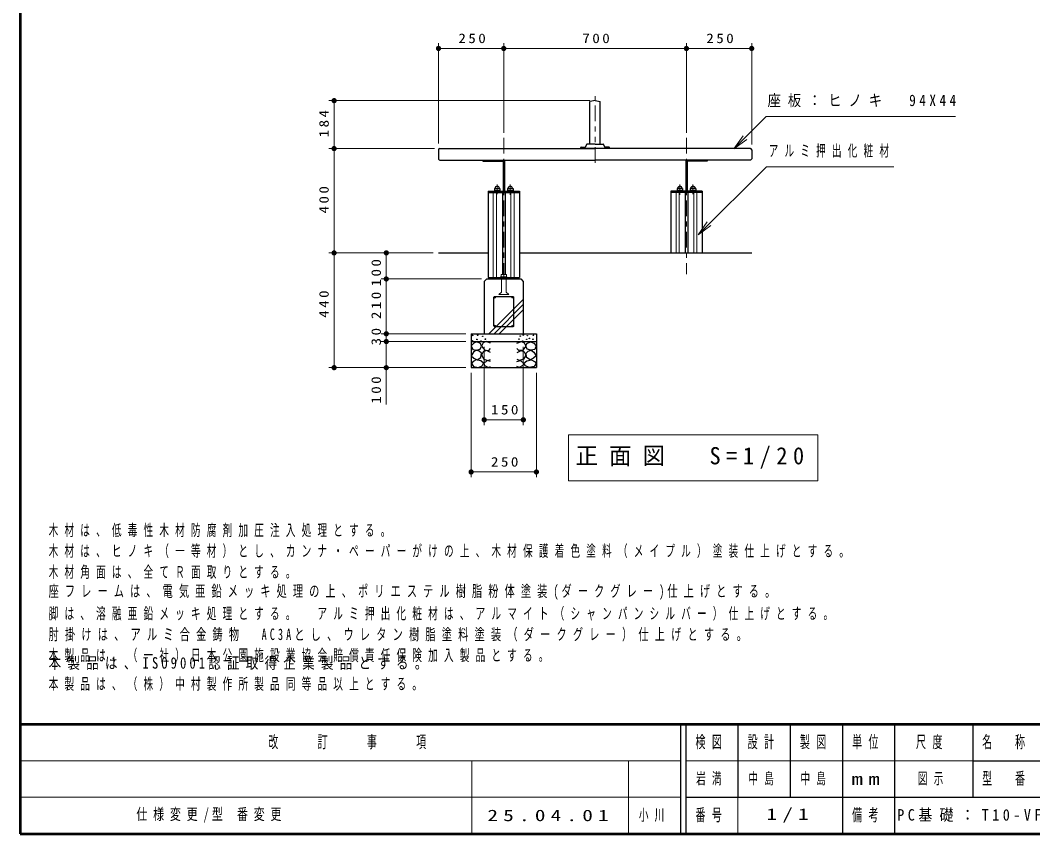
# Model space of a CAD drawing. Units: millimetres on the paper, scale 1:20. Extents: x -365 to 12, y -47 to 257.
# Drawn here: x -365 to -171, y 0 to 156 of the extents above; entities that cross this region are included whole.
import ezdxf

# ---------------------------------------------------------------- set-up
doc = ezdxf.new("R2010")
doc.units = ezdxf.units.MM
doc.linetypes.add('USER2', pattern=[6, 3, -1, 1, -1])
doc.linetypes.add('USER3', pattern=[8, 3, -1, 1, -1, 1, -1])
doc.layers.add('LY_1', color=7, linetype='Continuous', lineweight=25)
doc.layers.add('LY_2', color=7, linetype='Continuous', lineweight=13)
doc.styles.add('ＭＳ ゴシック', font='')
doc.styles.get('ＭＳ ゴシック').set_extended_font_data('MS Gothic')

# ---------------------------------------------------------------- blocks, each defined once
blk = doc.blocks.new('filled_dot')
at = {"color": 0, "linetype": 'Continuous', "lineweight": -2, "const_width": 1.25}
blk.add_lwpolyline([(-0.625, 0, 1), (0.625, 0, 1)], format="xyb", close=True, dxfattribs=at)

msp = doc.modelspace()

# ---------------------------------------------------------------- linework, layer by layer
at = {"layer": 'LY_1', "lineweight": 13}
for p, q in [((-284.875, 132.353), (-284.875, 151.541)), ((-272.375, 134.353), (-272.375, 151.541)), ((-237.375, 134.353), (-237.375, 151.541)), ((-224.875, 132.103), (-224.875, 151.541)), ((-284.875, 150.541), (-272.375, 150.541)), ((-272.375, 150.541), (-237.375, 150.541)), ((-237.375, 150.541), (-224.875, 150.541)), ((-255.875, 140.541), (-305.875, 140.541)), ((-304.875, 131.353), (-304.875, 140.541)), ((-228.29, 131.318), (-226.519, 133.79)), ((-228.29, 131.318), (-226.166, 133.436)), ((-225.813, 133.082), (-228.29, 131.318)), ((-285.625, 131.353), (-305.875, 131.353)), ((-304.875, 111.353), (-304.875, 131.353)), ((-274.375, 122.903), (-274.375, 106.653)), ((-273.759, 122.903), (-273.759, 106.653)), ((-270.99, 122.903), (-270.99, 106.653)), ((-270.375, 122.903), (-270.375, 106.653)), ((-239.375, 122.903), (-239.375, 111.353)), ((-238.759, 122.903), (-238.759, 111.353)), ((-235.99, 122.903), (-235.99, 111.353)), ((-235.375, 122.903), (-235.375, 111.353)), ((-235.155, 114.814), (-233.379, 117.283)), ((-235.155, 114.814), (-233.026, 116.928)), ((-232.674, 116.573), (-235.155, 114.814)), ((-285.875, 111.353), (-305.875, 111.353)), ((-304.875, 89.353), (-304.875, 111.353)), ((-294.875, 106.353), (-294.875, 111.353)), ((-276.625, 106.353), (-295.875, 106.353)), ((-294.875, 95.853), (-294.875, 106.353)), ((-275.219, 95.853), (-268.625, 102.447)), ((-274.229, 95.853), (-268.625, 101.458)), ((-273.239, 95.853), (-268.625, 100.468)), ((-279.625, 95.853), (-295.875, 95.853)), ((-279.625, 95.853), (-295.875, 95.853)), ((-294.875, 94.353), (-294.875, 95.853)), ((-279.625, 94.353), (-295.875, 94.353)), ((-294.875, 82.299), (-294.875, 94.353)), ((-276.125, 93.353), (-276.125, 78.353)), ((-268.625, 93.353), (-268.625, 78.353)), ((-279.625, 89.353), (-305.875, 89.353)), ((-278.625, 88.353), (-278.625, 68.353)), ((-266.125, 88.353), (-266.125, 68.353)), ((-268.625, 79.353), (-276.125, 79.353)), ((-260.002, 76.467), (-260.002, 67.667)), ((-212.202, 76.467), (-260.002, 76.467)), ((-212.202, 67.667), (-212.202, 76.467)), ((-266.125, 69.353), (-278.625, 69.353)), ((-260.002, 67.667), (-212.202, 67.667))]:
    msp.add_line(p, q, dxfattribs=at)
at = {"layer": 'LY_1'}
for p, q in [((-255.875, 132.228), (-255.875, 140.348)), ((-254.875, 140.541), (-255.832, 140.397)), ((-254.875, 140.541), (-253.917, 140.397)), ((-253.875, 132.228), (-253.875, 140.348)), ((-256.512, 132.164), (-256.694, 131.685)), ((-254.875, 132.228), (-256.419, 132.228)), ((-254.875, 132.228), (-253.33, 132.228)), ((-253.237, 132.164), (-253.055, 131.685)), ((-284.875, 131.103), (-284.875, 129.403)), ((-284.625, 131.353), (-254.875, 131.353)), ((-257.625, 131.353), (-257.614, 131.558)), ((-252.125, 131.353), (-257.625, 131.353)), ((-257.514, 131.653), (-256.741, 131.653)), ((-225.125, 131.353), (-254.875, 131.353)), ((-252.235, 131.653), (-253.009, 131.653)), ((-252.125, 131.353), (-252.135, 131.558)), ((-224.875, 131.103), (-224.875, 129.403)), ((-284.625, 129.153), (-254.875, 129.153)), ((-276.375, 129.153), (-276.375, 128.928)), ((-276.375, 128.928), (-272.487, 128.928)), ((-272.487, 128.928), (-272.487, 123.203)), ((-272.262, 128.928), (-272.262, 123.203)), ((-225.125, 129.153), (-254.875, 129.153)), ((-237.487, 128.928), (-237.487, 123.203)), ((-237.262, 128.928), (-237.262, 123.203)), ((-233.375, 128.928), (-237.262, 128.928)), ((-233.375, 129.153), (-233.375, 128.928)), ((-275.375, 123.203), (-269.375, 123.203)), ((-275.375, 123.203), (-275.375, 106.653)), ((-275.375, 122.903), (-269.375, 122.903)), ((-274.15, 123.703), (-273.1, 123.703)), ((-274.15, 123.703), (-274.15, 123.203)), ((-274.15, 123.303), (-273.1, 123.303)), ((-273.1, 123.703), (-273.1, 123.203)), ((-272.625, 122.903), (-272.625, 107.218)), ((-272.125, 122.903), (-272.125, 107.218)), ((-271.65, 123.703), (-271.65, 123.203)), ((-271.65, 123.703), (-270.6, 123.703)), ((-271.65, 123.303), (-270.6, 123.303)), ((-270.6, 123.703), (-270.6, 123.203)), ((-269.375, 123.203), (-269.375, 106.653)), ((-234.375, 123.203), (-240.375, 123.203)), ((-240.375, 123.203), (-240.375, 111.353)), ((-234.375, 122.903), (-240.375, 122.903)), ((-239.15, 123.703), (-239.15, 123.203)), ((-238.1, 123.703), (-239.15, 123.703)), ((-238.1, 123.303), (-239.15, 123.303)), ((-238.1, 123.703), (-238.1, 123.203)), ((-237.625, 122.903), (-237.625, 111.353)), ((-237.125, 122.903), (-237.125, 111.353)), ((-235.6, 123.703), (-236.65, 123.703)), ((-236.65, 123.703), (-236.65, 123.203)), ((-235.6, 123.303), (-236.65, 123.303)), ((-235.6, 123.703), (-235.6, 123.203)), ((-234.375, 123.203), (-234.375, 111.353)), ((-284.875, 111.353), (-275.375, 111.353)), ((-269.375, 111.353), (-224.875, 111.353)), ((-276.125, 105.853), (-275.625, 106.353)), ((-276.125, 105.853), (-276.125, 95.853)), ((-275.625, 106.353), (-269.125, 106.353)), ((-275.5, 106.353), (-269.25, 106.353)), ((-275.375, 106.653), (-269.375, 106.653)), ((-274.25, 106.653), (-274.25, 106.353)), ((-270.5, 106.653), (-270.5, 106.353)), ((-269.125, 106.353), (-268.625, 105.853)), ((-268.625, 105.853), (-268.625, 95.853)), ((-274.275, 97.353), (-274.275, 102.853)), ((-274.125, 103.003), (-270.625, 103.003)), ((-270.475, 102.853), (-270.475, 97.353)), ((-270.625, 97.203), (-274.125, 97.203)), ((-278.625, 95.853), (-266.125, 95.853)), ((-278.625, 95.853), (-278.625, 89.353)), ((-266.125, 95.853), (-266.125, 89.353)), ((-278.625, 94.353), (-266.125, 94.353)), ((-278.625, 89.353), (-266.125, 89.353))]:
    msp.add_line(p, q, dxfattribs=at)
at = {"layer": 'LY_1', "linetype": 'USER3', "lineweight": 13}
msp.add_line((-254.875, 128.604), (-254.875, 141.396), dxfattribs=at)
at = {"layer": 'LY_1', "linetype": 'USER2', "lineweight": 13}
for p, q in [((-272.375, 133.403), (-272.375, 107.278)), ((-237.375, 133.403), (-237.375, 107.278)), ((-273.625, 124.479), (-273.625, 122.64)), ((-271.125, 124.479), (-271.125, 122.501)), ((-238.625, 124.479), (-238.625, 122.501)), ((-236.125, 124.479), (-236.125, 122.64))]:
    msp.add_line(p, q, dxfattribs=at)
at = {"layer": 'LY_1', "color": 32, "lineweight": 13}
for p, q in [((-272.975, 106.768), (-272.975, 106.653)), ((-272.975, 106.768), (-271.775, 106.768)), ((-272.9, 107.218), (-272.9, 106.768)), ((-272.9, 107.218), (-271.85, 107.218)), ((-272.375, 107.218), (-272.375, 106.768)), ((-271.85, 107.218), (-271.85, 106.768)), ((-271.775, 106.768), (-271.775, 106.653)), ((-272.825, 106.353), (-272.825, 103.803)), ((-271.925, 106.353), (-271.925, 103.803)), ((-272.825, 103.803), (-273.325, 103.353)), ((-271.425, 103.353), (-273.325, 103.353)), ((-271.425, 103.353), (-271.925, 103.803))]:
    msp.add_line(p, q, dxfattribs=at)
at = {"layer": 'LY_1', "lineweight": 13}
for points in [[(-228.29, 131.318), (-222.11, 137.483), (-185.831, 137.483)], [(-235.155, 114.814), (-222.04, 127.838), (-197.621, 127.838)]]:
    msp.add_lwpolyline(points, dxfattribs=at)
at = {"layer": 'LY_1'}
for points in [[(-277.502, 94.323), (-278.136, 94.022), (-278.611, 93.547), (-278.31, 92.85), (-277.581, 92.707), (-276.884, 92.866), (-276.631, 93.452), (-276.821, 93.959)], [(-267.247, 94.323), (-266.613, 94.022), (-266.138, 93.547), (-266.439, 92.85), (-267.168, 92.707), (-267.865, 92.866), (-268.118, 93.452), (-267.928, 93.959)], [(-277.629, 92.676), (-278.168, 92.327), (-278.611, 91.646), (-278.104, 91.186), (-277.439, 90.87), (-276.742, 91.313), (-276.662, 92.153), (-277.07, 92.515)], [(-267.12, 92.676), (-266.582, 92.327), (-266.138, 91.646), (-266.645, 91.186), (-267.31, 90.87), (-268.007, 91.313), (-268.087, 92.153), (-267.679, 92.515)], [(-277.67, 90.879), (-278.239, 90.56), (-278.576, 90.137), (-278.173, 89.571), (-277.23, 89.368), (-276.514, 89.687), (-276.241, 90.192), (-276.78, 90.648)], [(-267.079, 90.879), (-266.511, 90.56), (-266.173, 90.137), (-266.576, 89.571), (-267.519, 89.368), (-268.235, 89.687), (-268.508, 90.192), (-267.969, 90.648)]]:
    msp.add_lwpolyline(points, close=True, dxfattribs=at)
for points in [[(-274.904, 94.038), (-275.759, 94.355), (-276.298, 94.086), (-276.615, 93.484), (-276.029, 92.723), (-275.253, 92.66), (-274.904, 93.056)], [(-269.845, 94.038), (-268.99, 94.355), (-268.451, 94.086), (-268.134, 93.484), (-268.72, 92.723), (-269.497, 92.66), (-269.845, 93.056)], [(-274.92, 92.232), (-275.68, 92.628), (-276.314, 92.375), (-276.615, 91.725), (-276.171, 90.949), (-275.411, 90.711), (-274.92, 90.917)], [(-269.829, 92.232), (-269.069, 92.628), (-268.435, 92.375), (-268.134, 91.725), (-268.578, 90.949), (-269.338, 90.711), (-269.829, 90.917)], [(-274.904, 90.505), (-275.569, 90.711), (-276.219, 90.157), (-276.045, 89.761), (-275.316, 89.396), (-274.904, 89.555)], [(-269.845, 90.505), (-269.18, 90.711), (-268.53, 90.157), (-268.705, 89.761), (-269.433, 89.396), (-269.845, 89.555)]]:
    msp.add_lwpolyline(points, dxfattribs=at)
for centre, radius in [((-274.125, 102.853), 0.15), ((-270.625, 102.853), 0.15), ((-274.125, 97.353), 0.15), ((-270.625, 97.353), 0.15), ((-278.349, 95.528), 0.05), ((-277.392, 95.582), 0.05), ((-276.394, 95.366), 0.05), ((-269.22, 95.398), 0.05), ((-268.631, 95.595), 0.05), ((-267.863, 95.474), 0.05), ((-266.69, 95.541), 0.05), ((-278.389, 94.517), 0.05), ((-277.526, 94.76), 0.05), ((-276.731, 94.477), 0.05), ((-275.882, 94.814), 0.05), ((-269.447, 94.83), 0.05), ((-268.752, 94.477), 0.05), ((-267.957, 94.773), 0.05), ((-267.458, 94.948), 0.05), ((-266.798, 94.8), 0.05)]:
    msp.add_circle(centre, radius, dxfattribs=at)
for centre, radius, start, end in [((-255.825, 140.348), 0.05, 98.53077, 180), ((-253.925, 140.348), 0.05, 0, 81.46923), ((-256.419, 132.128), 0.1, 90, 159.20314), ((-253.33, 132.128), 0.1, 20.79686, 90), ((-284.625, 131.103), 0.25, 90, 180), ((-257.514, 131.553), 0.1, 90, 177), ((-256.741, 131.703), 0.05, 270, 339.20314), ((-253.009, 131.703), 0.05, 200.79686, 270), ((-252.235, 131.553), 0.1, 3, 90), ((-225.125, 131.103), 0.25, 0, 89.99998), ((-284.625, 129.403), 0.25, 179.99999, 270), ((-272.487, 128.928), 0.225, 0, 90), ((-237.262, 128.928), 0.225, 90, 180), ((-225.125, 129.403), 0.25, 270, 0.00001), ((-273.625, 123.703), 0.425, 0, 180), ((-271.125, 123.703), 0.425, 0, 180), ((-238.625, 123.703), 0.425, 360, 180), ((-236.125, 123.703), 0.425, 360, 180)]:
    msp.add_arc(centre, radius, start, end, dxfattribs=at)
at = {"layer": 'LY_2', "lineweight": 50}
for p, q in [((-365, 257), (-365, 0)), ((-365, 21), (0, 21)), ((-365, 0), (0, 0))]:
    msp.add_line(p, q, dxfattribs=at)
at = {"layer": 'LY_2', "color": 211, "lineweight": 25}
for p, q in [((-238.5, 21), (-238.5, 0)), ((-237.5, 21), (-237.5, 0)), ((-227.5, 21), (-227.5, 7)), ((-217.5, 21), (-217.5, 7)), ((-207.5, 21), (-207.5, 0)), ((-197.5, 21), (-197.5, 7)), ((-182.5, 21), (-182.5, 7)), ((-182.5, 14), (-70, 14)), ((-237.5, 7), (0, 7))]:
    msp.add_line(p, q, dxfattribs=at)
at = {"layer": 'LY_2'}
for p, q in [((-365, 14), (-238.5, 14)), ((-278.5, 14), (-278.5, 0)), ((-248.5, 14), (-248.5, 0)), ((-237.5, 14), (-182.5, 14)), ((-365, 7), (-238.5, 7)), ((-227.5, 7), (-227.5, 0))]:
    msp.add_line(p, q, dxfattribs=at)
at = {"layer": 'LY_2', "lineweight": 25}
msp.add_line((-197.5, 7), (-197.5, 0), dxfattribs=at)

# ---------------------------------------------------------------- block references
at = {"layer": 'LY_1', "lineweight": 13, "xscale": 0.4, "yscale": 0.4}
for p in [(-284.875, 150.541), (-276.125, 79.353), (-278.625, 69.353)]:
    msp.add_blockref('filled_dot', p, dxfattribs=at)
for p, rotation in [((-272.375, 150.541), 180), ((-237.375, 150.541), 180), ((-224.875, 150.541), 180), ((-304.875, 140.541), 270), ((-304.875, 131.353), 270), ((-304.875, 131.353), 90), ((-304.875, 111.353), 270), ((-294.875, 111.353), 270), ((-294.875, 106.353), 90), ((-294.875, 95.853), 270), ((-294.875, 95.853), 90), ((-294.875, 94.353), 270), ((-304.875, 89.353), 90), ((-294.875, 89.353), 90), ((-268.625, 79.353), 180), ((-266.125, 69.353), 180)]:
    msp.add_blockref('filled_dot', p, dxfattribs=dict(at, rotation=rotation))

# ---------------------------------------------------------------- texts
at = {"layer": 'LY_1', "style": 'ＭＳ ゴシック'}
for s, insert, char_height, attachment_point in [('\\T1.33;\\W1.15;250', (-278.209, 151.541), 1.833, 8), ('\\T1.33;\\W1.15;700', (-254.458, 151.541), 1.833, 8), ('\\T1.33;\\W1.15;250', (-230.709, 151.541), 1.833, 8), ('\\T1.52;\\W0.85;座板：ヒノキ\u300094X44', (-221.831, 140.483), 2.199, 4), ('\\T1.64;\\W0.6;アルミ押出化粧材', (-221.621, 130.838), 2.199, 4), ('\\T1.33;\\W1.15;150', (-271.954, 80.353), 1.833, 8), ('\\T1.5;\\W0.95;正面図\u3000S=1/20', (-258.602, 72.067), 3.299, 4), ('\\T1.33;\\W1.15;250', (-271.959, 70.353), 1.833, 8), ('\\T1.64;\\W0.6;木材は、低毒性木材防腐剤加圧注入処理とする。', (-359.562, 56.849), 2.199, 7), ('\\T1.64;\\W0.6;木材は、ヒノキ（一等材）とし、カンナ・ペーパーがけの上、木材保護着色塗料（メイプル）塗装仕上げとする。', (-359.562, 52.849), 2.199, 7), ('\\T1.64;\\W0.6;木材角面は、全てＲ面取りとする。', (-359.562, 48.849), 2.199, 7), ('\\T1.6;\\W0.65;座フレームは、電気亜鉛メッキ処理の上、ポリエステル樹脂粉体塗装(ダークグレー)仕上げとする。', (-359.562, 44.849), 2.199, 7), ('\\T1.64;\\W0.6;脚は、溶融亜鉛メッキ処理とする。\u3000アルミ押出化粧材は、アルマイト（シャンパンシルバー）仕上げとする。', (-359.562, 40.849), 2.199, 7), ('\\T1.61;\\W0.65;肘掛けは、アルミ合金鋳物\u3000AC3Aとし、ウレタン樹脂塗料塗装（ダークグレー）仕上げとする。', (-359.562, 36.849), 2.199, 7), ('\\T1.64;\\W0.6;本製品は、（一社）日本公園施設業協会賠償責任保険加入製品とする。', (-359.562, 32.849), 2.199, 7), ('\\T1.5;\\W0.8;本製品は、ISO9001認証取得企業製品とする。', (-359.562, 33.849), 2.199, 1), ('\\T1.64;\\W0.6;本製品は、（株）中村製作所製品同等品以上とする。', (-359.562, 29.849), 2.199, 1), ('\\T1.64;\\W0.6;岩満', (-232.5, 10.5), 2.199, 5), ('\\T1.64;\\W0.6;中島', (-225.5, 10.5), 2.199, 4), ('\\T1.64;\\W0.6;中島', (-212.5, 10.5), 2.199, 5), ('\\T1.64;\\W0.6;図示', (-190, 10.5), 2.199, 5), ('\\T1.53;\\W0.7;仕様変更/型\\~番変更', (-342.75, 3.5), 2.199, 4), ('\\T1.5;\\W1.35;25.04.01', (-275.5, 3.5), 2.199, 4), ('\\T1.64;\\W0.6;小川', (-246.5, 3.5), 2.199, 4), ('\\T1.5;\\W1.35;1/1', (-217.5, 3.5), 2.199, 5), ('\\T1.5;\\W0.9;PC基礎：T10-VF\u3000肘掛け付', (-197, 3.5), 2.199, 4)]:
    msp.add_mtext(s, dxfattribs=dict(at, insert=insert, char_height=char_height, attachment_point=attachment_point))
at = {"layer": 'LY_1', "char_height": 1.833, "attachment_point": 8, "rotation": 90, "style": 'ＭＳ ゴシック'}
for s, insert in [('\\T1.33;\\W1.15;184', (-305.875, 136.364)), ('\\T1.33;\\W1.15;400', (-305.875, 121.77)), ('\\T1.33;\\W1.15;100', (-295.875, 107.779)), ('\\T1.33;\\W1.15;440', (-305.875, 101.768)), ('\\T1.33;\\W1.15;210', (-295.875, 101.524)), ('\\T1.34;\\W1.15;30', (-295.875, 95.531)), ('\\T1.33;\\W1.15;100', (-295.875, 85.299))]:
    msp.add_mtext(s, dxfattribs=dict(at, insert=insert))
at = {"layer": 'LY_2', "color": 4, "char_height": 2.346, "attachment_point": 5, "style": 'ＭＳ ゴシック'}
for s, insert in [('\\T1.64;\\W0.6;改\u3000\u3000訂\u3000\u3000事\u3000\u3000項', (-301.75, 17.5)), ('\\T1.64;\\W0.6;検図', (-232.5, 17.5)), ('\\T1.64;\\W0.6;設計', (-222.5, 17.5)), ('\\T1.64;\\W0.6;製図', (-212.5, 17.5)), ('\\T1.64;\\W0.6;単位', (-202.5, 17.5)), ('\\T1.64;\\W0.6;尺度', (-190.25, 17.5)), ('\\T1.64;\\W0.6;名\u3000称', (-176, 17.5)), ('\\T1.64;\\W0.6;型\u3000番', (-176, 10.5)), ('\\T1.5;\\W1.35;mm', (-202.5, 10.5)), ('\\T1.64;\\W0.6;番号', (-232.5, 3.5)), ('\\T1.64;\\W0.6;備考', (-202.5, 3.5))]:
    msp.add_mtext(s, dxfattribs=dict(at, insert=insert))

doc.saveas('drawing.dxf')
